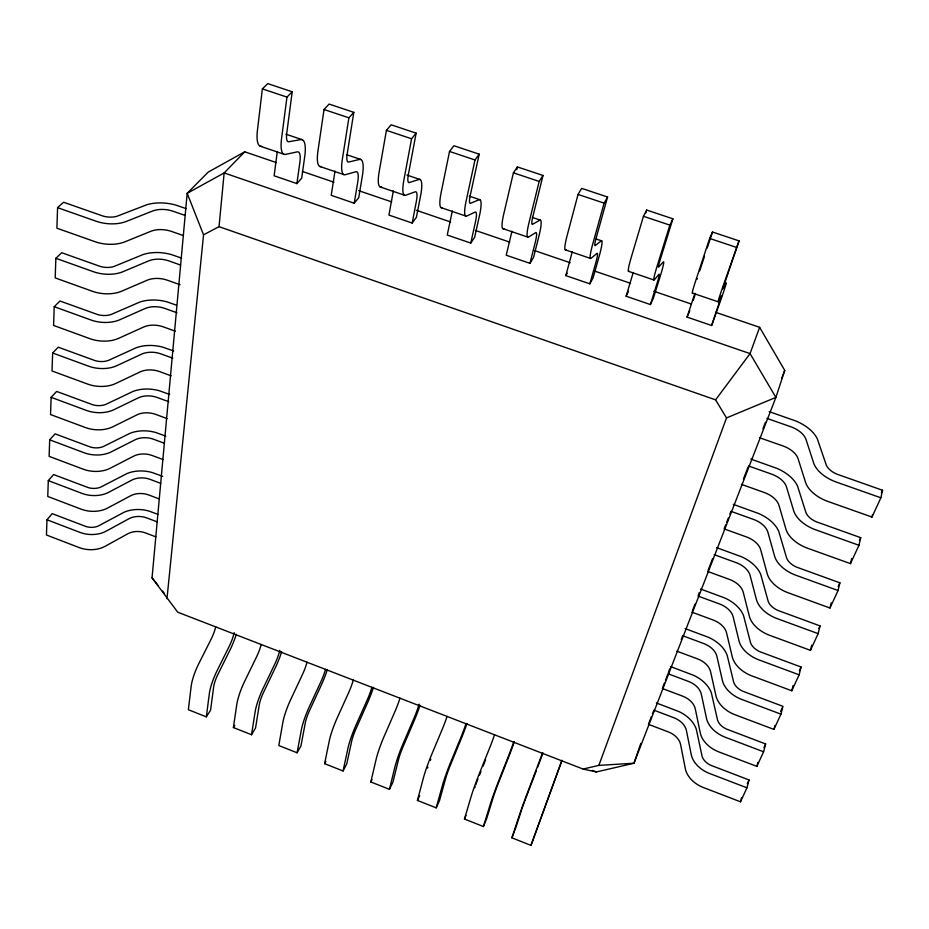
<?xml version="1.0" encoding="UTF-8"?>
<svg xmlns="http://www.w3.org/2000/svg" width="929" height="929" viewBox="0 0 929 929"><rect width="100%" height="100%" fill="white"/><g stroke="black" fill="none" stroke-linecap="round" stroke-linejoin="round"><path stroke-width="1.39" d="M157.837 514.329L149.116 511.124A26.709 17.93 4 0 0 124.149 512.204L98.207 526.058A12.623 8.396 2.6 0 1 86.211 526.604L52.175 513.644L46.973 519.764L46.45 534.988L79.22 547.587A23.051 15.479 2.4 0 0 105.105 546.31L127.796 533.78A16.048 10.881 3.9 0 1 145.539 532.944L155.898 536.881M162.703 476.368L152.449 472.617A27.255 17.825 4.4 0 0 127.006 473.546L100.564 487.179A12.878 8.349 3.1 0 1 88.336 487.644L53.603 474.568L48.296 480.607L47.762 496.458L81.195 509.185A23.504 15.398 2.9 0 0 107.59 508.07L130.71 495.726A16.374 10.823 4.3 0 1 148.803 494.994L159.358 498.966M165.838 436.142L155.921 432.554A27.812 17.697 4.8 0 0 129.979 433.309L103.026 446.686A13.134 8.291 3.5 0 1 90.554 447.081L55.09 433.866L49.69 439.835L49.121 456.348L83.262 469.203A23.991 15.305 3.4 0 0 110.179 468.251L133.741 456.116A16.71 10.753 4.7 0 1 152.182 455.5L162.97 459.518M169.659 394.442L159.544 390.819A28.393 17.546 5.2 0 0 133.068 391.399L105.592 404.487A13.412 8.222 4 0 1 92.865 404.8L56.646 391.446L51.13 397.333L50.549 414.555L85.398 427.537A24.491 15.178 3.8 0 0 112.885 426.771L136.9 414.88A17.059 10.672 5.1 0 1 155.712 414.38L167.266 418.654M173.653 350.988L163.307 347.33A29.008 17.372 5.6 0 0 136.296 347.713L108.275 360.475A13.703 8.129 4.4 0 1 95.269 360.684L58.26 347.202L52.639 352.997L52.024 370.961L87.64 384.083A25.013 15.038 4.2 0 0 115.695 383.503L140.186 371.89A17.419 10.567 5.4 0 1 159.393 371.53L171.191 375.839M176.44 305.165L167.243 301.948A29.647 17.163 5.9 0 0 139.664 302.122L111.074 314.513A14.005 8.036 4.8 0 1 97.789 314.617L59.955 301.008L54.219 306.698L53.58 325.452L89.985 338.702A25.559 14.864 4.7 0 0 118.633 338.342L143.623 327.043A17.802 10.451 5.8 0 1 163.225 326.834L175.291 331.177M181.631 258.123L171.342 254.569A30.309 16.908 6.3 0 0 143.171 254.511L113.988 266.484A14.318 7.92 5.2 0 1 100.413 266.484L61.72 252.734L55.856 258.297L55.194 277.91L92.424 291.288A26.128 14.667 5.1 0 0 121.711 291.16L147.212 280.21A18.197 10.3 6.2 0 1 167.232 280.163L180.075 284.727M186.16 208.63L175.639 205.042A31.005 16.617 6.6 0 0 146.852 204.728L117.042 216.236A14.655 7.78 5.6 0 1 103.165 216.109L63.567 202.243L57.586 207.655L56.89 228.186L94.979 241.691A26.732 14.423 5.5 0 0 124.927 241.819L150.951 231.263A18.615 10.138 6.5 0 1 171.412 231.391L183.245 235.536M715.678 312.33L759.62 327.31L784.75 370.416L775.889 397.403L633.984 763.232L596.36 771.953L583.075 769.061L177.753 612.211L152.054 577.85L187.182 193.313L208.212 172.097L244.733 151.81L276.319 162.575M166.988 598.648L203.544 234.828L219.035 226.664L224.156 172.933L244.733 151.81M277.167 151.439A19.648 5.795 -72.6 0 1 276.888 154.586L274.148 175.802L296.908 183.594L301.704 178.182L305.026 154.388A32.515 9.139 -72.4 0 0 301.53 139.489L288.42 141.812A15.77 4.529 -72.9 0 1 286.596 134.496L292.205 91.785L267.761 83.622L262.373 88.882L257.414 130.478A28.962 8.733 -73.1 0 0 261.885 146.341M215.749 626.854A15.549 3.67 -68.1 0 1 211.092 639.268L198.794 663.643A21.994 5.086 -67.8 0 0 191.142 686.461L188.366 709.733L206.331 716.851L209.35 693.626A22.029 4.854 -67.9 0 1 217.049 670.784L229.219 646.317A15.584 3.495 -68.2 0 0 234.189 632.626M292.205 91.785L286.956 97.104L281.545 138.642A29.02 8.338 -72.9 0 0 285.598 154.388L297.303 151.868A19.695 5.539 -72.4 0 1 299.858 162.401L296.908 183.594M281.65 651.775A25.838 5.063 -68.4 0 1 276.285 665.698L262.977 693.557A12.019 2.311 -68.2 0 0 259.4 704.077L255.556 727.976L251.515 734.734L233.4 727.558L236.79 704.426A22.087 4.494 -68.1 0 1 244.548 681.538L256.532 656.919A15.619 3.24 -68.3 0 0 261.212 644.447M334.881 171.041A19.753 5.133 -72.2 0 1 334.51 174.187L331.223 195.334L354.228 203.207L358.745 197.668L362.682 173.944A32.689 8.036 -72.1 0 0 360.173 159.3L348.375 162.11A15.851 3.983 -72.5 0 1 347.04 154.922L353.81 112.339L329.075 104.083L324.035 109.506L317.95 150.962A29.124 7.734 -72.7 0 0 321.353 166.546M251.515 734.734L255.161 711.649A22.122 4.25 -68.2 0 1 262.953 688.737L274.821 664.026A15.654 3.066 -68.4 0 0 279.815 650.277M353.81 112.339L348.898 117.82L342.36 159.219A29.182 7.327 -72.5 0 0 345.333 174.687L355.888 171.749A19.799 4.866 -72.1 0 1 357.735 182.084L354.228 203.207M393.246 190.875A19.857 4.459 -71.9 0 1 392.77 193.998L388.926 215.075L412.174 223.03L416.389 217.351L420.965 193.72A32.863 6.898 -71.7 0 0 419.478 179.332L409.004 182.63A15.944 3.426 -72.1 0 1 408.179 175.581L416.134 133.137L391.121 124.788L386.418 130.362L379.183 171.691A29.287 6.712 -72.3 0 0 381.494 186.973M307.058 662.191A15.688 2.799 -68.6 0 1 302.378 674.721L290.696 699.583A22.18 3.89 -68.3 0 0 282.834 722.541L278.816 745.534L297.083 752.78L301.368 729.834A22.215 3.646 -68.4 0 1 309.276 706.853L320.83 681.886A15.712 2.624 -68.6 0 0 325.51 669.333M416.134 133.137L411.57 138.769L403.883 180.04A29.345 6.294 -72.1 0 0 405.741 195.218L415.135 191.838A19.904 4.18 -71.7 0 1 416.25 201.988L412.174 223.03M373.516 687.321A26.07 3.6 -68.9 0 1 368.174 701.395L355.552 729.811A12.123 1.649 -68.7 0 0 351.87 740.39L346.726 763.998L343.056 770.977L324.616 763.673L329.284 740.831A22.273 3.275 -68.6 0 1 337.262 717.803L348.63 692.686A15.758 2.357 -68.8 0 0 353.31 680.086M452.237 210.918A19.973 3.762 -71.5 0 1 451.668 214.03L447.244 235.037L470.759 243.073L474.661 237.255L479.898 213.705A33.049 5.748 -71.4 0 0 479.434 199.596L470.329 203.393A16.037 2.845 -71.7 0 1 470.028 196.472L479.201 154.179L453.886 145.725L449.531 151.462L441.136 192.651A29.449 5.667 -71.9 0 0 442.32 207.643M343.056 770.977L347.98 748.182A22.319 3.031 -68.7 0 1 355.993 725.131L367.234 699.909A15.781 2.183 -68.9 0 0 371.925 687.297M479.201 154.179L474.998 159.974L466.114 201.105A29.519 5.249 -71.7 0 0 466.846 215.981L475.033 212.149A20.02 3.484 -71.4 0 1 475.416 222.112L470.759 243.073M759.457 437.71L782.926 445.932A19.741 11.345 20.5 0 1 798.092 458.74L805.559 482.372A28.671 16.467 21.8 0 0 827.994 501.474L871.983 517.07L880.878 497.793L882.55 490.268L836.878 474.138A15.723 8.895 21.6 0 1 826.392 465.371L817.299 438.79A32.921 18.615 20.3 0 0 795.758 420.965L769.177 411.628M871.983 517.07L872.552 514.55M741.388 484.357L764.265 492.498A19.277 11.496 20.9 0 1 778.955 505.318L785.934 529.124A27.986 16.676 22.3 0 0 807.626 548.249L850.476 563.636L858.953 545.288L860.707 537.67L816.219 521.75A15.352 9.011 22.1 0 1 806.082 512.971L797.57 486.169A32.132 18.894 20.7 0 0 776.725 468.309L750.806 459.065M850.476 563.636L851.661 558.538M420.047 705.32A26.186 2.857 -69.1 0 1 414.717 719.464L402.454 748.17A12.17 1.301 -69 0 0 398.715 758.784L392.909 782.241L389.425 789.325L370.834 781.963L376.14 759.272A22.377 2.648 -68.8 0 1 384.234 736.174L395.278 710.801A15.828 1.916 -69 0 0 399.969 698.144M511.902 231.193A20.078 3.054 -71.2 0 1 511.229 234.282L506.212 255.208L529.983 263.337L533.571 257.368L539.47 233.911A33.235 4.564 -71.1 0 0 540.063 220.08L532.363 224.388A16.13 2.264 -71.3 0 1 532.596 217.618L543 175.465L517.395 166.918L513.412 172.817L503.797 213.856A29.612 4.599 -71.5 0 0 503.843 228.546M516.733 169.717L517.395 166.918M725.7 524.839L724.121 528.891L746.451 536.939A18.835 11.636 21.3 0 1 760.688 549.759L767.215 573.704A27.336 16.861 22.8 0 0 788.222 592.818L829.98 608.007L838.063 590.519L839.886 582.831L796.536 567.108A14.992 9.127 22.6 0 1 786.724 558.329L778.746 531.353A31.389 19.126 21.1 0 0 758.552 513.482L733.26 504.342M829.98 608.007L831.223 602.875M707.631 571.451L729.428 579.394A18.417 11.74 21.8 0 1 743.235 592.214L749.355 616.264A26.709 17.001 23.3 0 0 769.7 635.331L810.436 650.335L818.147 633.648L820.04 625.902L777.759 610.376A14.643 9.209 23.1 0 1 768.26 601.609L760.77 574.505A30.68 19.312 21.6 0 0 741.191 556.634L716.514 547.611M389.425 789.325L394.999 766.692A22.412 2.404 -69 0 1 403.14 743.56L414.044 718.082A15.851 1.73 -69.1 0 0 419.118 704.159M543 175.465L539.168 181.434L529.077 222.414A29.682 4.169 -71.3 0 0 528.647 236.976L535.603 232.703A20.124 2.764 -71.1 0 1 535.232 242.446L529.983 263.337M810.436 650.335L811.714 645.167M691.861 612.153L713.147 620.015A18.011 11.822 22.2 0 1 726.548 632.812L732.284 656.919A26.117 17.117 23.8 0 0 752.014 675.952L791.775 690.758L799.137 674.814L801.088 667.034L759.829 651.693A14.318 9.278 23.6 0 1 750.62 642.949L743.595 615.753A29.995 19.463 22 0 0 724.597 597.904L700.489 588.986M791.775 690.758L793.087 685.567M676.753 651.136L697.563 658.893A17.628 11.891 22.7 0 1 710.58 671.655L715.957 695.821A25.559 17.21 24.4 0 0 735.106 714.784L773.927 729.404L780.964 714.157L782.973 706.342L742.689 691.199A14.005 9.336 24.2 0 1 733.747 682.478L727.152 655.224A29.345 19.59 22.5 0 0 708.699 637.41L685.149 628.596M773.927 729.404L774.937 725.491M662.284 688.494L682.629 696.158A17.256 11.938 23.2 0 1 695.275 708.885L700.315 733.062A25.013 17.279 25 0 0 718.93 751.944L756.856 766.379L763.592 751.782L765.635 743.943L726.292 728.998A13.703 9.371 24.8 0 1 717.606 720.312L711.405 693.022A28.729 19.683 23 0 0 693.475 675.267L670.448 666.546M756.856 766.379L757.878 762.454M466.985 723.482A26.302 2.09 -69.3 0 1 461.667 737.707L449.764 766.692A12.228 0.952 -69.2 0 0 445.978 777.352L439.487 800.647L436.2 807.847L417.435 800.426L423.415 777.875A22.47 2.021 -69.1 0 1 431.613 754.708L442.332 729.068A15.898 1.452 -69.2 0 0 447.035 716.364M572.218 251.689A20.194 2.322 -70.9 0 1 571.44 254.767L565.831 275.611L589.857 283.833L593.132 277.713L599.716 254.337A33.421 3.356 -70.8 0 0 601.388 240.797L595.117 245.639A16.223 1.661 -70.9 0 1 595.895 238.997L607.566 197.006L581.647 188.366L578.047 194.428L567.201 235.316A29.786 3.507 -71.1 0 0 566.075 249.692M648.396 724.318L668.299 731.901A16.896 11.972 23.7 0 1 680.609 744.57L685.335 768.747A24.502 17.314 25.6 0 0 703.427 787.548L740.494 801.797L746.951 787.815L749.041 779.965L710.58 765.206A13.424 9.395 25.4 0 1 702.15 756.554L696.309 729.265A28.137 19.753 23.5 0 0 678.878 711.568L656.35 702.951M740.494 801.797L741.551 797.872M436.2 807.847L442.448 785.365A22.517 1.753 -69.2 0 1 450.693 762.163L461.272 736.43A15.932 1.266 -69.3 0 0 465.975 723.691M607.566 197.006L604.117 203.137L592.772 243.967A29.856 3.066 -70.9 0 0 591.169 258.216L596.859 253.478A20.241 2.032 -70.8 0 1 595.721 263.023L589.857 283.833M514.329 741.806A26.418 1.312 -69.5 0 1 509.034 756.101L497.503 785.388A12.286 0.604 -69.5 0 0 493.659 796.072L486.471 819.215L483.382 826.531L464.465 819.041L471.108 796.641A22.575 1.37 -69.4 0 1 479.422 773.404L489.815 747.508A15.967 0.987 -69.4 0 0 494.518 734.734M633.218 272.418A20.31 1.579 -70.6 0 1 632.335 275.472L626.111 296.235L650.405 304.549L653.354 298.279L660.624 274.996A33.618 2.113 -70.4 0 0 663.411 261.746L658.603 267.122A16.316 1.045 -70.5 0 1 659.927 260.643L672.91 218.814L646.689 210.059L643.449 216.294L631.36 257.031A29.96 2.392 -70.7 0 0 629.026 271.082M645.852 212.846L646.689 210.059M483.382 826.531L490.303 804.2A22.61 1.103 -69.5 0 1 498.676 780.929L508.918 754.929A16.002 0.801 -69.5 0 0 513.632 742.132M672.91 218.814L669.844 225.12L657.233 265.787A30.03 1.928 -70.5 0 0 654.411 279.71L658.812 274.485A20.357 1.277 -70.4 0 1 656.884 283.821L650.405 304.549M562.103 760.282L530.982 845.378L511.891 837.819L519.23 815.581A22.668 0.708 -69.6 0 1 527.66 792.263L542.42 753.268M694.904 293.367A20.426 0.824 -70.2 0 1 693.917 296.421L687.054 317.091L711.626 325.498L722.228 295.887A33.804 0.848 -70.1 0 0 726.141 282.95L722.785 288.873L739.043 240.878L712.497 232.018L709.651 238.428L696.274 279.002A30.146 1.243 -70.3 0 0 692.477 293.018M514.863 830.421L521.726 809.647M699.676 270.838L704.542 256.114M707.19 248.078L712.497 232.018M693.266 300.288L695.438 293.761M522.156 808.358L522.47 807.382M699.282 592.539L698.085 596.093L719.58 603.978A18.162 11.787 22 0 1 733.132 616.786L739.019 640.882A26.349 17.082 23.6 0 0 758.993 659.927L799.137 674.814M668.404 672.538L669.635 668.938M530.982 845.378L561.708 760.735M739.043 240.878L722.448 287.862A30.216 0.778 -70.2 0 0 718.396 301.449L721.67 295.527L711.626 325.498M640.778 743.397L633.984 763.232L598.845 765.38L583.075 769.061M522.772 806.511L524.235 802.389M759.62 327.31L750.063 353.601L715.574 399.853L726.513 417.922L598.845 765.38M524.641 801.262L536.347 770.606M781.603 378.521L784.75 370.416M648.895 723.029L651.392 716.596M652.39 714.029L653.888 710.162L673.966 717.78A17.036 11.961 23.5 0 1 686.403 730.473L691.257 754.65A24.7 17.303 25.4 0 0 709.547 773.485L746.951 787.815M662.807 687.146L664.363 683.129M665.408 680.446L667.997 673.734L688.528 681.445A17.396 11.926 23 0 1 701.325 694.184L706.493 718.349A25.222 17.256 24.8 0 0 725.317 737.266L763.592 751.782M681.236 639.593L682.722 635.75L703.717 643.542A17.779 11.868 22.5 0 1 716.886 656.315L722.402 680.469A25.78 17.175 24.2 0 0 741.783 699.456L780.964 714.157M692.384 610.817L694.973 604.129M708.142 570.162L712.636 558.526M726.745 522.133L728.313 518.08M729.892 514.027L730.937 511.322L753.477 519.404A19.01 11.578 21.1 0 1 767.888 532.236L774.6 556.123A27.591 16.792 22.6 0 0 795.874 575.237L838.063 590.519M743.421 479.097L748.008 467.275M762.953 428.699L765.438 422.277M479.399 775.285L480.943 771.418M483.01 766.262L485.6 759.817M511.891 837.819L514.364 831.664M687.054 317.091L689.806 310.727M464.465 819.041L466.044 815.395M747.276 783.774L749.041 779.965M763.952 747.59L765.635 743.943M780.627 711.417L782.381 707.608M799.393 670.703L801.088 667.034M818.855 628.468L820.04 625.902M838.167 586.571L839.886 582.831M859.499 540.283L860.707 537.67M881.366 492.834L882.55 490.268M417.435 800.426L419.687 795.654M626.111 296.235L628.573 291.265M370.834 781.963L372.018 779.617M324.616 763.673L325.87 761.362M297.083 752.78L300.95 745.906L305.432 722.158A12.065 1.986 -68.4 0 1 309.067 711.602L322.038 683.465A25.954 4.343 -68.6 0 0 327.38 669.472M565.831 275.611L567.189 273.184M233.4 727.558L234.77 725.317M206.331 716.851L210.558 710.197L213.751 686.159A11.961 2.636 -67.9 0 1 217.293 675.673L230.938 648.082A25.722 5.771 -68.2 0 0 236.314 634.228M726.513 417.922L775.889 397.403L750.063 353.601L224.156 172.933L187.182 193.313L203.544 234.828M262.373 88.882L286.956 97.104M324.035 109.506L348.898 117.82M386.418 130.362L411.57 138.769M449.531 151.462L474.998 159.974M513.412 172.817L539.168 181.434M578.047 194.428L604.117 203.137M643.449 216.294L669.844 225.12M709.651 238.428L736.36 247.358M286.004 134.206L302.401 139.756M346.587 154.678L360.94 159.533M406.937 175.07L420.129 179.529M469.308 196.147L479.979 199.747M532.41 217.467L540.504 220.196M596.255 239.032L601.713 240.878M260.143 146.155L283.926 154.237M319.797 166.43L343.846 174.606M380.124 186.926L404.44 195.195M441.136 207.666L465.743 216.027M502.856 228.639L527.742 237.092M565.285 249.855L590.461 258.413M628.445 271.314L653.911 279.966M692.337 293.03L718.105 301.786M302.401 171.459L333.987 182.223M358.699 190.654L391.655 201.883M416.366 210.302L450.693 222.008M475.404 230.427L509.731 242.132M534.442 250.551L570.139 262.721M593.48 270.676L630.559 283.31M653.9 291.265L690.967 303.911M219.035 226.664L715.574 399.853M185.08 215.423L173.142 211.266A18.777 10.068 6.6 0 0 152.495 211.057L126.251 221.45A26.976 14.318 5.6 0 1 96.035 221.207L57.586 207.655M766.936 418.41L790.637 426.69A19.939 11.276 20.3 0 1 806.012 439.475L813.676 463.014A28.95 16.362 21.6 0 0 836.425 482.116L880.878 497.793M180.551 265.044L168.881 260.91A18.359 10.242 6.3 0 0 148.686 260.886L122.976 271.698A26.372 14.574 5.2 0 1 93.434 271.721L55.856 258.297M748.519 465.963L771.627 474.138A19.463 11.438 20.7 0 1 786.503 486.947L793.668 510.695A28.253 16.594 22.1 0 0 815.65 529.809L858.953 545.288M176.974 312.771L164.805 308.405A17.953 10.393 5.9 0 0 145.04 308.556L119.853 319.727A25.78 14.794 4.8 0 1 90.949 319.994L54.219 306.698M172.806 358.199L160.903 353.879A17.57 10.521 5.6 0 0 141.545 354.181L116.857 365.678A25.222 14.969 4.4 0 1 88.569 366.165L52.639 352.997M714.146 554.659L736.151 562.637A18.58 11.694 21.6 0 1 750.121 575.457L756.392 599.472A26.953 16.954 23.1 0 0 777.004 618.563L818.147 633.648M168.823 401.734L157.164 397.461A17.198 10.625 5.2 0 0 138.2 397.902L114 409.677A24.7 15.131 4 0 1 86.292 410.374L51.13 397.333M164.445 443.296L153.575 439.254A16.838 10.718 4.8 0 0 134.984 439.823L111.248 451.866A24.189 15.259 3.5 0 1 84.109 452.748L49.69 439.835M160.787 483.382L150.138 479.387A16.501 10.8 4.4 0 0 131.906 480.072L108.612 492.335A23.701 15.363 3.1 0 1 82.007 493.392L48.296 480.607M157.268 521.889L146.828 517.941A16.176 10.858 4 0 0 128.945 518.73L106.08 531.191A23.225 15.445 2.6 0 1 79.999 532.41L46.973 519.764M592.296 770.385L596.36 771.953M152.054 577.85L158.197 585.595M162.575 591.134L164.328 593.341M474.824 787.676A12.263 0.743 -69.4 0 1 475.125 786.735M475.834 784.668A12.263 0.743 -69.4 0 1 476.229 783.565M476.635 782.439A12.263 0.743 -69.4 0 1 477.053 781.301M477.483 780.151A12.263 0.743 -69.4 0 1 477.924 779.013M427.584 768.062A12.205 1.092 -69.1 0 1 427.909 767.064M430.348 760.375A12.205 1.092 -69.1 0 1 430.789 759.272M542.942 752.873A26.488 0.848 -69.7 0 1 537.647 767.215M697.098 279.223A16.374 0.674 -70.3 0 1 697.249 278.63"/></g></svg>
